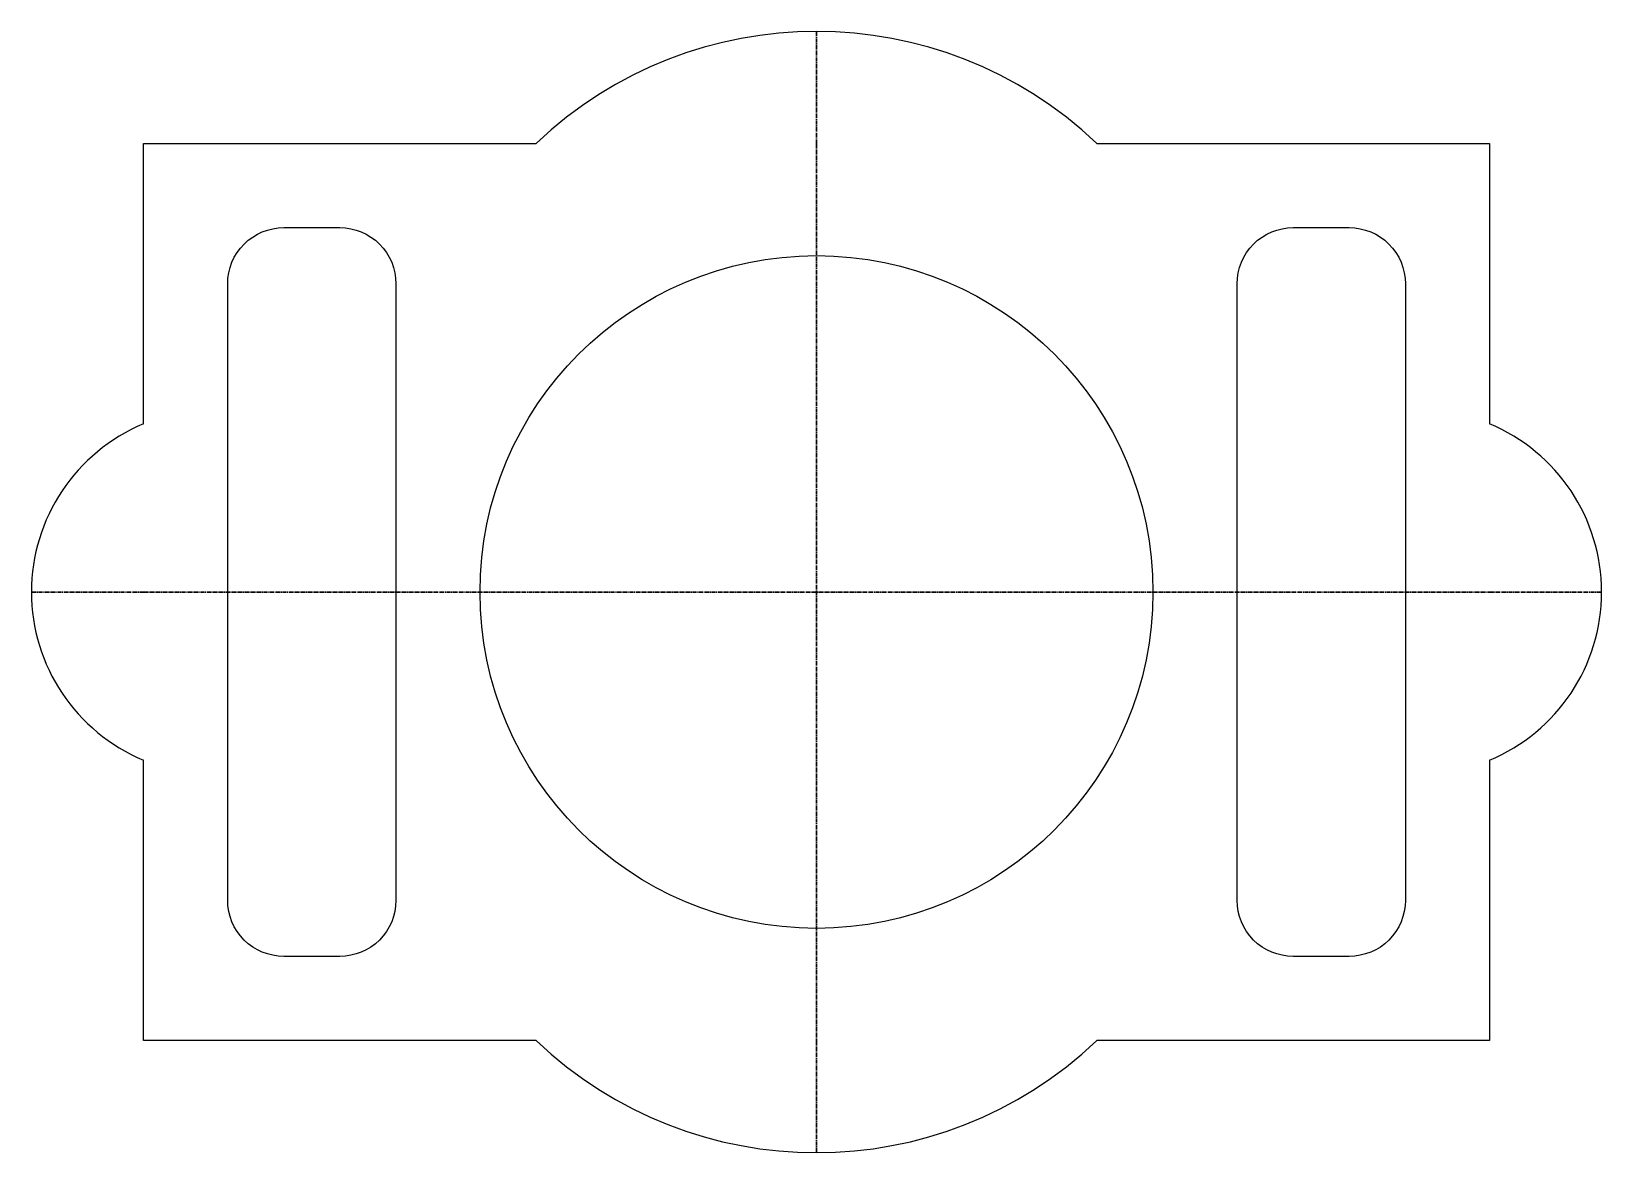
# Model space of a CAD drawing. Header units: millimetres. Extents: x 345 to 625, y 309 to 509.
import ezdxf

# ---------------------------------------------------------------- set-up
doc = ezdxf.new("R2010")
doc.units = ezdxf.units.MM
doc.header["$MEASUREMENT"] = 0
doc.linetypes.add('CENTER2', pattern=[1.125, 0.75, -0.125, 0.125, -0.125])

msp = doc.modelspace()

# ---------------------------------------------------------------- linework, layer by layer
at = {"color": 6, "linetype": 'CENTER2', "lineweight": 30}
for p, q in [((484.96, 489.05), (484.96, 509.05)), ((484.96, 489.05), (484.96, 329.05)), ((364.96, 409.05), (344.96, 409.05)), ((364.96, 409.05), (604.96, 409.05)), ((604.96, 409.05), (624.96, 409.05)), ((484.96, 329.05), (484.96, 309.05))]:
    msp.add_line(p, q, dxfattribs=at)
for points in [[(364.96, 439.05), (364.96, 489.05), (434.96, 489.05)], [(534.96, 489.05), (604.96, 489.05), (604.96, 439.05)], [(434.96, 329.05), (364.96, 329.05), (364.96, 379.05)], [(604.96, 379.05), (604.96, 329.05), (534.96, 329.05)]]:
    msp.add_lwpolyline(points)
for points in [[(389.96, 474.05), (399.96, 474.05, -0.414214), (409.96, 464.05), (409.96, 354.05, -0.414214), (399.96, 344.05), (389.96, 344.05, -0.414214), (379.96, 354.05), (379.96, 464.05, -0.414214)], [(569.96, 474.05), (579.96, 474.05, -0.414214), (589.96, 464.05), (589.96, 354.05, -0.414214), (579.96, 344.05), (569.96, 344.05, -0.414214), (559.96, 354.05), (559.96, 464.05, -0.414214)]]:
    msp.add_lwpolyline(points, format="xyb", close=True)
msp.add_circle((484.96, 409.05), 60)
for centre, radius, start, end in [((484.96, 436.55), 72.5, 46.3972, 133.6028), ((377.46, 409.05), 32.5, 112.6199, 247.3801), ((592.46, 409.05), 32.5, 292.6199, 67.3801), ((484.96, 381.55), 72.5, 226.3972, 313.6028)]:
    msp.add_arc(centre, radius, start, end)

doc.saveas('drawing.dxf')
